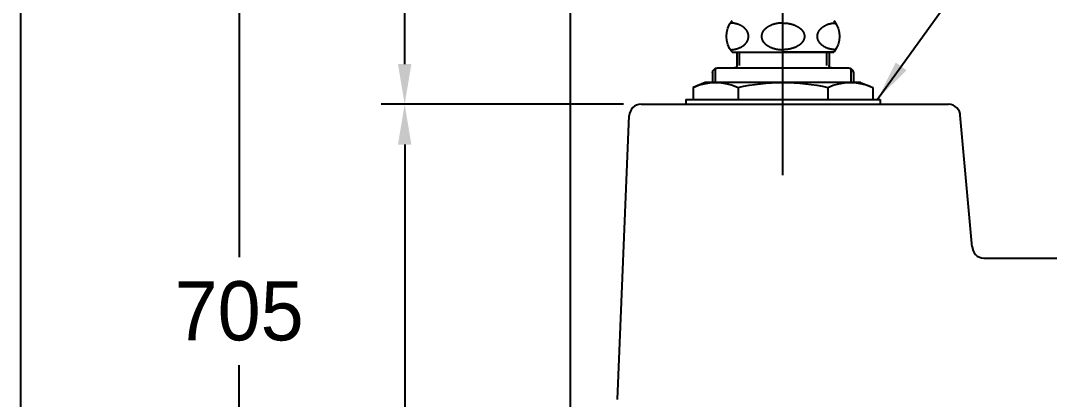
# Model space of a CAD drawing. Header units: millimetres. Extents: x 0 to 3800, y -67 to 2530.
# Drawn here: x 2000 to 2435.1, y 576.4 to 736.6 of the extents above; entities that cross this region are included whole.
import ezdxf
from ezdxf.lldxf.tags import DXFTag

# ---------------------------------------------------------------- set-up
doc = ezdxf.new("R2010")
doc.units = ezdxf.units.MM
for name, color, linetype in [('내부선 및 부속', 4, 'Continuous'), ('도각라인', 7, 'Continuous'), ('외형선', 3, 'Continuous'), ('중심선', 1, 'DASHED'), ('치수선', 7, 'Continuous')]:
    doc.layers.add(name, color=color, linetype=linetype)
doc.styles.add('____', font='')
doc.styles.get('____').set_extended_font_data('굴림')
tags = doc.linetypes.add('DASHDOT', pattern=[70, 31, -13, 13, -13]).pattern_tags.tags
tags[10:11] = [DXFTag(74, 4), DXFTag(75, 0), DXFTag(340, '0'), DXFTag(46, 0.0), DXFTag(50, 0.0), DXFTag(44, 0.0), DXFTag(45, 0.0)]
tags[8:9] = [DXFTag(74, 4), DXFTag(75, 0), DXFTag(340, '0'), DXFTag(46, 0.0), DXFTag(50, 0.0), DXFTag(44, 0.0), DXFTag(45, 0.0)]
tags[6:7] = [DXFTag(74, 4), DXFTag(75, 0), DXFTag(340, '0'), DXFTag(46, 0.0), DXFTag(50, 0.0), DXFTag(44, 0.0), DXFTag(45, 0.0)]
tags[4:5] = [DXFTag(74, 4), DXFTag(75, 0), DXFTag(340, '0'), DXFTag(46, 0.0), DXFTag(50, 0.0), DXFTag(44, 0.0), DXFTag(45, 0.0)]
tags = doc.linetypes.add('DASHED', pattern=[25.72, 12.86, -12.86]).pattern_tags.tags
tags[6:7] = [DXFTag(74, 4), DXFTag(75, 0), DXFTag(340, '0'), DXFTag(46, 0.0), DXFTag(50, 0.0), DXFTag(44, 0.0), DXFTag(45, 0.0)]
tags[4:5] = [DXFTag(74, 4), DXFTag(75, 0), DXFTag(340, '0'), DXFTag(46, 0.0), DXFTag(50, 0.0), DXFTag(44, 0.0), DXFTag(45, 0.0)]
doc.dimstyles.new('MSADIM', dxfattribs={"dimtxt": 33, "dimasz": 17, "dimexe": 10, "dimexo": 7.5, "dimgap": 10, "dimtad": 0, "dimtih": 1, "dimtoh": 1, "dimdec": 0, "dimzin": 1, "dimdsep": 46, "dimtxsty": '____', "dimcen": 11.25, "dimadec": 0, "dimazin": 0, "dimtfac": 1, "dimtdec": 0, "dimtix": 1, "dimtmove": 0, "dimatfit": 3, "dimfxl": 1, "dimtolj": 1, "dimtzin": 1, "dimarcsym": 0})

# ---------------------------------------------------------------- blocks, each defined once
blk = doc.blocks.new('*D54')
at = {"layer": '치수선', "color": 0, "linetype": 'Continuous', "lineweight": -2, "transparency": 16777216}
for p, q in [((2254.95, 701.22), (2152.45, 701.22)), ((2162.45, 684.22), (2162.45, 504.05)), ((2162.45, 278.22), (2162.45, 458.39)), ((2224.95, 261.22), (2152.45, 261.22))]:
    blk.add_line(p, q, dxfattribs=at)
at = {"layer": '치수선', "color": 0, "linetype": 'Continuous', "transparency": 16777216}
for points in [[(2159.62, 684.22), (2165.29, 684.22), (2162.45, 701.22)], [(2159.62, 278.22), (2165.29, 278.22), (2162.45, 261.22)]]:
    blk.add_solid(points, dxfattribs=at)
at = {"layer": '치수선', "color": 0, "linetype": 'Continuous', "transparency": 16777216, "insert": (2162.45, 481.22), "char_height": 25, "attachment_point": 5, "style": '____'}
blk.add_mtext('\\A1;440', dxfattribs=at)
blk = doc.blocks.new('*D55')
at = {"layer": '치수선', "color": 0, "linetype": 'Continuous', "lineweight": -2, "transparency": 16777216}
for p, q in [((2172.95, 966.22), (2152.45, 966.22)), ((2162.45, 949.22), (2162.45, 856.53)), ((2162.45, 718.22), (2162.45, 810.9)), ((2254.95, 701.22), (2152.45, 701.22))]:
    blk.add_line(p, q, dxfattribs=at)
at = {"layer": '치수선', "color": 0, "linetype": 'Continuous', "transparency": 16777216}
for points in [[(2159.62, 949.22), (2165.29, 949.22), (2162.45, 966.22)], [(2159.62, 718.22), (2165.29, 718.22), (2162.45, 701.22)]]:
    blk.add_solid(points, dxfattribs=at)
at = {"layer": '치수선', "color": 0, "linetype": 'Continuous', "transparency": 16777216, "insert": (2162.45, 833.72), "char_height": 25, "attachment_point": 5, "style": '____'}
blk.add_mtext('\\A1;265', dxfattribs=at)
blk = doc.blocks.new('*D56')
at = {"layer": '치수선', "color": 0, "linetype": 'Continuous', "lineweight": -2, "transparency": 16777216}
for p, q in [((2172.95, 966.22), (2082.45, 966.22)), ((2092.45, 949.22), (2092.45, 636.55)), ((2092.45, 278.22), (2092.45, 590.89)), ((2224.95, 261.22), (2082.45, 261.22))]:
    blk.add_line(p, q, dxfattribs=at)
at = {"layer": '치수선', "color": 0, "linetype": 'Continuous', "transparency": 16777216}
for points in [[(2089.62, 949.22), (2095.29, 949.22), (2092.45, 966.22)], [(2089.62, 278.22), (2095.29, 278.22), (2092.45, 261.22)]]:
    blk.add_solid(points, dxfattribs=at)
at = {"layer": '치수선', "color": 0, "linetype": 'Continuous', "transparency": 16777216, "insert": (2092.45, 613.72), "char_height": 25, "attachment_point": 5, "style": '____'}
blk.add_mtext('\\A1;705', dxfattribs=at)

msp = doc.modelspace()

# ---------------------------------------------------------------- linework, layer by layer
at = {"layer": '내부선 및 부속', "linetype": 'Continuous'}
for p, q in [((2300.9, 723.29), (2322.45, 723.29)), ((2302.95, 723.29), (2302.95, 717.64)), ((2303.98, 723.29), (2303.98, 717.64)), ((2344.01, 723.29), (2322.45, 723.29)), ((2322.45, 723.29), (2344.01, 723.29)), ((2340.93, 723.29), (2340.93, 717.64)), ((2341.96, 723.29), (2341.96, 717.64)), ((2292.68, 714.56), (2292.68, 710.46)), ((2293.71, 716.34), (2293.71, 710.46)), ((2294.74, 716.62), (2350.17, 716.62)), ((2351.2, 716.34), (2351.2, 710.46)), ((2352.22, 714.56), (2352.22, 710.46)), ((2289.61, 710.46), (2284.47, 708.4)), ((2355.3, 710.46), (2289.61, 710.46)), ((2355.3, 710.46), (2360.44, 708.4)), ((2284.47, 708.4), (2284.47, 703.27)), ((2303.46, 708.4), (2303.46, 703.27)), ((2341.45, 708.4), (2341.45, 703.27)), ((2360.44, 708.4), (2360.44, 703.27)), ((2281.39, 703.27), (2281.39, 701.22)), ((2281.39, 703.27), (2363.52, 703.27)), ((2363.52, 703.27), (2363.52, 701.22))]:
    msp.add_line(p, q, dxfattribs=at)
at = {"layer": '내부선 및 부속', "linetype": 'Continuous', "flags": 128}
for points in [[(2300.9, 723.29, -0.346154), (2300.9, 736.63)], [(2344.01, 736.63, -0.346154), (2344.01, 723.29)], [(2292.68, 714.56, -0.414214), (2294.74, 716.62)], [(2302.95, 717.64, -0.414214), (2301.92, 716.62)], [(2342.99, 716.62, -0.414214), (2341.96, 717.64)], [(2350.17, 716.62, -0.414214), (2352.22, 714.56)], [(2284.47, 708.4, -0.216216), (2303.46, 708.4)], [(2303.46, 708.4, -0.053897), (2322.45, 710.46)], [(2322.45, 710.46, -0.053897), (2341.45, 708.4)], [(2341.45, 708.4, -0.216216), (2360.44, 708.4)]]:
    msp.add_lwpolyline(points, format="xyb", dxfattribs=at)
for points in [[(2300.12, 724.32), (2300.26, 724.32), (2300.4, 724.32), (2300.54, 724.32), (2300.68, 724.33), (2300.82, 724.34), (2300.96, 724.35), (2301.11, 724.36), (2301.25, 724.38), (2301.4, 724.39), (2301.54, 724.41), (2301.69, 724.43), (2301.83, 724.45), (2301.98, 724.48), (2302.12, 724.51), (2302.27, 724.54), (2302.41, 724.57), (2302.56, 724.6), (2302.7, 724.64), (2302.85, 724.68), (2302.99, 724.72), (2303.14, 724.76), (2303.28, 724.81), (2303.42, 724.85), (2303.57, 724.9), (2303.71, 724.95), (2303.85, 725.01), (2303.98, 725.07), (2304.12, 725.12), (2304.26, 725.19), (2304.39, 725.25), (2304.53, 725.31), (2304.66, 725.38), (2304.79, 725.45), (2304.91, 725.52), (2305.04, 725.59), (2305.16, 725.67), (2305.29, 725.75), (2305.4, 725.83), (2305.52, 725.91), (2305.64, 725.99), (2305.75, 726.07), (2305.86, 726.16), (2305.97, 726.25), (2306.07, 726.34), (2306.17, 726.43), (2306.27, 726.52), (2306.37, 726.61), (2306.46, 726.71), (2306.56, 726.81), (2306.64, 726.9), (2306.73, 727), (2306.81, 727.1), (2306.89, 727.2), (2306.97, 727.3), (2307.04, 727.4), (2307.11, 727.51), (2307.18, 727.61), (2307.24, 727.71), (2307.3, 727.82), (2307.36, 727.92), (2307.41, 728.03), (2307.46, 728.13), (2307.51, 728.24), (2307.56, 728.35), (2307.6, 728.45), (2307.64, 728.56), (2307.67, 728.66), (2307.71, 728.77), (2307.74, 728.88), (2307.76, 728.98), (2307.79, 729.09), (2307.81, 729.19), (2307.83, 729.3), (2307.84, 729.4), (2307.86, 729.5), (2307.87, 729.61), (2307.87, 729.71), (2307.88, 729.81), (2307.88, 729.91), (2307.88, 730.01), (2307.88, 730.11), (2307.87, 730.22), (2307.87, 730.32), (2307.86, 730.42), (2307.84, 730.52), (2307.83, 730.63), (2307.81, 730.73), (2307.79, 730.84), (2307.76, 730.94), (2307.74, 731.05), (2307.71, 731.15), (2307.67, 731.26), (2307.64, 731.37), (2307.6, 731.47), (2307.56, 731.58), (2307.51, 731.68), (2307.46, 731.79), (2307.41, 731.9), (2307.36, 732), (2307.3, 732.11), (2307.3, 732.11), (2307.24, 732.21), (2307.18, 732.31), (2307.11, 732.42), (2307.04, 732.52), (2306.97, 732.62), (2306.89, 732.72), (2306.81, 732.82), (2306.73, 732.92), (2306.64, 733.02), (2306.56, 733.12), (2306.46, 733.21), (2306.37, 733.31), (2306.27, 733.4), (2306.17, 733.49), (2306.07, 733.59), (2305.97, 733.67), (2305.86, 733.76), (2305.75, 733.85), (2305.64, 733.93), (2305.52, 734.02), (2305.4, 734.1), (2305.29, 734.18), (2305.16, 734.25), (2305.04, 734.33), (2304.91, 734.4), (2304.79, 734.47), (2304.66, 734.54), (2304.53, 734.61), (2304.39, 734.68), (2304.26, 734.74), (2304.12, 734.8), (2303.98, 734.86), (2303.85, 734.91), (2303.71, 734.97), (2303.57, 735.02), (2303.42, 735.07), (2303.28, 735.12), (2303.14, 735.16), (2302.99, 735.21), (2302.85, 735.25), (2302.7, 735.29), (2302.56, 735.32), (2302.41, 735.36), (2302.27, 735.39), (2302.12, 735.42), (2301.98, 735.44), (2301.83, 735.47), (2301.69, 735.49), (2301.54, 735.51), (2301.4, 735.53), (2301.25, 735.55), (2301.11, 735.56), (2300.96, 735.57), (2300.82, 735.58), (2300.68, 735.59), (2300.54, 735.6), (2300.4, 735.6), (2300.26, 735.61), (2300.12, 735.61), (2300.12, 735.61)], [(2322.45, 735.61), (2322.29, 735.61), (2322.13, 735.6), (2321.96, 735.6), (2321.8, 735.59), (2321.63, 735.58), (2321.47, 735.57), (2321.3, 735.56), (2321.13, 735.55), (2320.96, 735.53), (2320.79, 735.51), (2320.62, 735.49), (2320.45, 735.47), (2320.28, 735.44), (2320.11, 735.42), (2319.94, 735.39), (2319.77, 735.36), (2319.6, 735.32), (2319.43, 735.29), (2319.26, 735.25), (2319.09, 735.21), (2318.92, 735.16), (2318.75, 735.12), (2318.59, 735.07), (2318.42, 735.02), (2318.26, 734.97), (2318.09, 734.91), (2317.93, 734.86), (2317.77, 734.8), (2317.61, 734.74), (2317.45, 734.68), (2317.3, 734.61), (2317.14, 734.54), (2316.99, 734.47), (2316.84, 734.4), (2316.7, 734.33), (2316.55, 734.25), (2316.41, 734.18), (2316.27, 734.1), (2316.13, 734.02), (2316, 733.93), (2315.87, 733.85), (2315.74, 733.76), (2315.61, 733.67), (2315.49, 733.59), (2315.37, 733.49), (2315.25, 733.4), (2315.14, 733.31), (2315.03, 733.21), (2314.92, 733.12), (2314.82, 733.02), (2314.72, 732.92), (2314.62, 732.82), (2314.53, 732.72), (2314.44, 732.62), (2314.36, 732.52), (2314.27, 732.42), (2314.2, 732.31), (2314.12, 732.21), (2314.05, 732.11), (2313.98, 732), (2313.92, 731.9), (2313.86, 731.79), (2313.8, 731.68), (2313.75, 731.58), (2313.7, 731.47), (2313.66, 731.37), (2313.61, 731.26), (2313.57, 731.15), (2313.54, 731.05), (2313.51, 730.94), (2313.48, 730.84), (2313.45, 730.73), (2313.43, 730.63), (2313.42, 730.52), (2313.4, 730.42), (2313.39, 730.32), (2313.38, 730.22), (2313.37, 730.11), (2313.37, 730.01), (2313.37, 729.91), (2313.37, 729.81), (2313.38, 729.71), (2313.39, 729.61), (2313.4, 729.5), (2313.42, 729.4), (2313.43, 729.3), (2313.45, 729.19), (2313.48, 729.09), (2313.51, 728.98), (2313.54, 728.88), (2313.57, 728.77), (2313.61, 728.66), (2313.66, 728.56), (2313.7, 728.45), (2313.75, 728.35), (2313.8, 728.24), (2313.86, 728.13), (2313.92, 728.03), (2313.98, 727.92), (2314.05, 727.82), (2314.05, 727.82), (2314.12, 727.71), (2314.2, 727.61), (2314.27, 727.51), (2314.36, 727.4), (2314.44, 727.3), (2314.53, 727.2), (2314.62, 727.1), (2314.72, 727), (2314.82, 726.9), (2314.92, 726.81), (2315.03, 726.71), (2315.14, 726.61), (2315.25, 726.52), (2315.37, 726.43), (2315.49, 726.34), (2315.61, 726.25), (2315.74, 726.16), (2315.87, 726.07), (2316, 725.99), (2316.13, 725.91), (2316.27, 725.83), (2316.41, 725.75), (2316.55, 725.67), (2316.7, 725.59), (2316.84, 725.52), (2316.99, 725.45), (2317.14, 725.38), (2317.3, 725.31), (2317.45, 725.25), (2317.61, 725.19), (2317.77, 725.12), (2317.93, 725.07), (2318.09, 725.01), (2318.26, 724.95), (2318.42, 724.9), (2318.59, 724.85), (2318.75, 724.81), (2318.92, 724.76), (2319.09, 724.72), (2319.26, 724.68), (2319.43, 724.64), (2319.6, 724.6), (2319.77, 724.57), (2319.94, 724.54), (2320.11, 724.51), (2320.28, 724.48), (2320.45, 724.45), (2320.62, 724.43), (2320.79, 724.41), (2320.96, 724.39), (2321.13, 724.38), (2321.3, 724.36), (2321.47, 724.35), (2321.63, 724.34), (2321.8, 724.33), (2321.96, 724.32), (2322.13, 724.32), (2322.29, 724.32), (2322.45, 724.32), (2322.45, 724.32)], [(2322.45, 735.61), (2322.62, 735.61), (2322.78, 735.6), (2322.94, 735.6), (2323.11, 735.59), (2323.28, 735.58), (2323.44, 735.57), (2323.61, 735.56), (2323.78, 735.55), (2323.95, 735.53), (2324.12, 735.51), (2324.29, 735.49), (2324.46, 735.47), (2324.63, 735.44), (2324.8, 735.42), (2324.97, 735.39), (2325.14, 735.36), (2325.31, 735.32), (2325.48, 735.29), (2325.65, 735.25), (2325.82, 735.21), (2325.99, 735.16), (2326.16, 735.12), (2326.32, 735.07), (2326.49, 735.02), (2326.65, 734.97), (2326.82, 734.91), (2326.98, 734.86), (2327.14, 734.8), (2327.3, 734.74), (2327.45, 734.68), (2327.61, 734.61), (2327.76, 734.54), (2327.92, 734.47), (2328.06, 734.4), (2328.21, 734.33), (2328.36, 734.25), (2328.5, 734.18), (2328.64, 734.1), (2328.78, 734.02), (2328.91, 733.93), (2329.04, 733.85), (2329.17, 733.76), (2329.3, 733.67), (2329.42, 733.59), (2329.54, 733.49), (2329.66, 733.4), (2329.77, 733.31), (2329.88, 733.21), (2329.99, 733.12), (2330.09, 733.02), (2330.19, 732.92), (2330.29, 732.82), (2330.38, 732.72), (2330.47, 732.62), (2330.55, 732.52), (2330.63, 732.42), (2330.71, 732.31), (2330.79, 732.21), (2330.86, 732.11), (2330.93, 732), (2330.99, 731.9), (2331.05, 731.79), (2331.11, 731.68), (2331.16, 731.58), (2331.21, 731.47), (2331.25, 731.37), (2331.3, 731.26), (2331.33, 731.15), (2331.37, 731.05), (2331.4, 730.94), (2331.43, 730.84), (2331.45, 730.73), (2331.48, 730.63), (2331.49, 730.52), (2331.51, 730.42), (2331.52, 730.32), (2331.53, 730.22), (2331.54, 730.11), (2331.54, 730.01), (2331.54, 729.91), (2331.54, 729.81), (2331.53, 729.71), (2331.52, 729.61), (2331.51, 729.5), (2331.49, 729.4), (2331.48, 729.3), (2331.45, 729.19), (2331.43, 729.09), (2331.4, 728.98), (2331.37, 728.88), (2331.33, 728.77), (2331.3, 728.66), (2331.25, 728.56), (2331.21, 728.45), (2331.16, 728.35), (2331.11, 728.24), (2331.05, 728.13), (2330.99, 728.03), (2330.93, 727.92), (2330.86, 727.82), (2330.86, 727.82), (2330.79, 727.71), (2330.71, 727.61), (2330.63, 727.51), (2330.55, 727.4), (2330.47, 727.3), (2330.38, 727.2), (2330.29, 727.1), (2330.19, 727), (2330.09, 726.9), (2329.99, 726.81), (2329.88, 726.71), (2329.77, 726.61), (2329.66, 726.52), (2329.54, 726.43), (2329.42, 726.34), (2329.3, 726.25), (2329.17, 726.16), (2329.04, 726.07), (2328.91, 725.99), (2328.78, 725.91), (2328.64, 725.83), (2328.5, 725.75), (2328.36, 725.67), (2328.21, 725.59), (2328.06, 725.52), (2327.92, 725.45), (2327.76, 725.38), (2327.61, 725.31), (2327.45, 725.25), (2327.3, 725.19), (2327.14, 725.12), (2326.98, 725.07), (2326.82, 725.01), (2326.65, 724.95), (2326.49, 724.9), (2326.32, 724.85), (2326.16, 724.81), (2325.99, 724.76), (2325.82, 724.72), (2325.65, 724.68), (2325.48, 724.64), (2325.31, 724.6), (2325.14, 724.57), (2324.97, 724.54), (2324.8, 724.51), (2324.63, 724.48), (2324.46, 724.45), (2324.29, 724.43), (2324.12, 724.41), (2323.95, 724.39), (2323.78, 724.38), (2323.61, 724.36), (2323.44, 724.35), (2323.28, 724.34), (2323.11, 724.33), (2322.94, 724.32), (2322.78, 724.32), (2322.62, 724.32), (2322.45, 724.32), (2322.45, 724.32)], [(2344.79, 724.32), (2344.65, 724.32), (2344.51, 724.32), (2344.37, 724.32), (2344.23, 724.33), (2344.09, 724.34), (2343.95, 724.35), (2343.8, 724.36), (2343.66, 724.38), (2343.51, 724.39), (2343.37, 724.41), (2343.22, 724.43), (2343.08, 724.45), (2342.93, 724.48), (2342.79, 724.51), (2342.64, 724.54), (2342.49, 724.57), (2342.35, 724.6), (2342.2, 724.64), (2342.06, 724.68), (2341.91, 724.72), (2341.77, 724.76), (2341.63, 724.81), (2341.48, 724.85), (2341.34, 724.9), (2341.2, 724.95), (2341.06, 725.01), (2340.92, 725.07), (2340.79, 725.12), (2340.65, 725.19), (2340.52, 725.25), (2340.38, 725.31), (2340.25, 725.38), (2340.12, 725.45), (2339.99, 725.52), (2339.87, 725.59), (2339.75, 725.67), (2339.62, 725.75), (2339.5, 725.83), (2339.39, 725.91), (2339.27, 725.99), (2339.16, 726.07), (2339.05, 726.16), (2338.94, 726.25), (2338.84, 726.34), (2338.73, 726.43), (2338.63, 726.52), (2338.54, 726.61), (2338.44, 726.71), (2338.35, 726.81), (2338.26, 726.9), (2338.18, 727), (2338.1, 727.1), (2338.02, 727.2), (2337.94, 727.3), (2337.87, 727.4), (2337.8, 727.51), (2337.73, 727.61), (2337.67, 727.71), (2337.61, 727.82), (2337.55, 727.92), (2337.5, 728.03), (2337.44, 728.13), (2337.4, 728.24), (2337.35, 728.35), (2337.31, 728.45), (2337.27, 728.56), (2337.23, 728.66), (2337.2, 728.77), (2337.17, 728.88), (2337.14, 728.98), (2337.12, 729.09), (2337.1, 729.19), (2337.08, 729.3), (2337.06, 729.4), (2337.05, 729.5), (2337.04, 729.61), (2337.03, 729.71), (2337.03, 729.81), (2337.03, 729.91), (2337.03, 730.01), (2337.03, 730.11), (2337.03, 730.22), (2337.04, 730.32), (2337.05, 730.42), (2337.06, 730.52), (2337.08, 730.63), (2337.1, 730.73), (2337.12, 730.84), (2337.14, 730.94), (2337.17, 731.05), (2337.2, 731.15), (2337.23, 731.26), (2337.27, 731.37), (2337.31, 731.47), (2337.35, 731.58), (2337.4, 731.68), (2337.44, 731.79), (2337.5, 731.9), (2337.55, 732), (2337.61, 732.11), (2337.61, 732.11), (2337.67, 732.21), (2337.73, 732.31), (2337.8, 732.42), (2337.87, 732.52), (2337.94, 732.62), (2338.02, 732.72), (2338.1, 732.82), (2338.18, 732.92), (2338.26, 733.02), (2338.35, 733.12), (2338.44, 733.21), (2338.54, 733.31), (2338.63, 733.4), (2338.73, 733.49), (2338.84, 733.59), (2338.94, 733.67), (2339.05, 733.76), (2339.16, 733.85), (2339.27, 733.93), (2339.39, 734.02), (2339.5, 734.1), (2339.62, 734.18), (2339.75, 734.25), (2339.87, 734.33), (2339.99, 734.4), (2340.12, 734.47), (2340.25, 734.54), (2340.38, 734.61), (2340.52, 734.68), (2340.65, 734.74), (2340.79, 734.8), (2340.92, 734.86), (2341.06, 734.91), (2341.2, 734.97), (2341.34, 735.02), (2341.48, 735.07), (2341.63, 735.12), (2341.77, 735.16), (2341.91, 735.21), (2342.06, 735.25), (2342.2, 735.29), (2342.35, 735.32), (2342.49, 735.36), (2342.64, 735.39), (2342.79, 735.42), (2342.93, 735.44), (2343.08, 735.47), (2343.22, 735.49), (2343.37, 735.51), (2343.51, 735.53), (2343.66, 735.55), (2343.8, 735.56), (2343.95, 735.57), (2344.09, 735.58), (2344.23, 735.59), (2344.37, 735.6), (2344.51, 735.6), (2344.65, 735.61), (2344.79, 735.61), (2344.79, 735.61)]]:
    msp.add_lwpolyline(points, dxfattribs=at)
at = {"layer": '도각라인', "color": 7}
msp.add_line((2000, 2530), (2000, 0), dxfattribs=at)
at = {"layer": '외형선', "linetype": 'Continuous'}
msp.add_line((2232.45, 1066.9), (2232.45, 261.22), dxfattribs=at)
at = {"layer": '외형선'}
for p, q in [((2262.45, 701.22), (2392.45, 701.22)), ((2252.46, 576.43), (2257.46, 696.43)), ((2402.47, 640.77), (2397.43, 696.67)), ((2407.45, 636.22), (2931.08, 636.22))]:
    msp.add_line(p, q, dxfattribs=at)
for centre, start, end in [((2262.45, 696.22), 90, 177.6141), ((2392.45, 696.22), 0, 90), ((2407.45, 641.22), 180, 270)]:
    msp.add_arc(centre, 5, start, end, dxfattribs=at)
at = {"layer": '중심선', "linetype": 'DASHDOT'}
msp.add_line((2322.45, 671.22), (2322.45, 1016.92), dxfattribs=at)

# ---------------------------------------------------------------- dimensions: what is measured, and where the dimension line sits
at = {"layer": '치수선', "linetype": 'Continuous'}
for base, p1, p2, picture, middle in [((2092.45, 966.22), (2232.45, 261.22), (2180.45, 966.22), '*D56', (2092.45, 613.72)), ((2162.45, 966.22), (2262.45, 701.22), (2180.45, 966.22), '*D55', (2162.45, 833.72)), ((2162.45, 261.22), (2262.45, 701.22), (2232.45, 261.22), '*D54', (2162.45, 481.22))]:
    dim = msp.add_linear_dim(base=base, p1=p1, p2=p2, angle=90, dimstyle='MSADIM', override={"dimtxt": 25}, dxfattribs=at)
    dim.commit()
    dim.dimension.update_dxf_attribs({"geometry": picture, "text_midpoint": middle})

# ---------------------------------------------------------------- leaders
msp.add_leader([(2362.49, 703.47), (2460.93, 840.35)], dimstyle='MSADIM', override={"dimtxt": 25}, dxfattribs=at)

doc.saveas('drawing.dxf')
